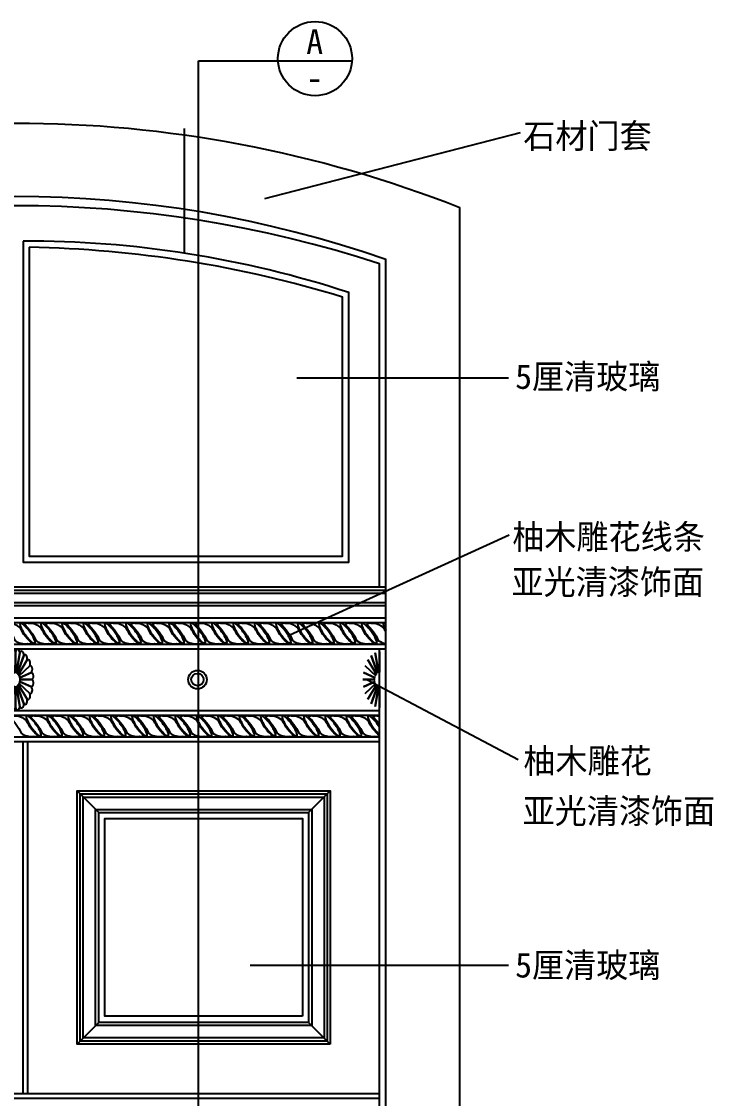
# Model space of a CAD drawing. Header units: metres. Extents: x 394 to 3676, y 649 to 5271.
# Drawn here: x 1379 to 2499, y 3528 to 5271 of the extents above; entities that cross this region are included whole.
import ezdxf

# ---------------------------------------------------------------- set-up
doc = ezdxf.new("R2010")
doc.units = ezdxf.units.M
for name, color, linetype in [('3', 3, 'Continuous'), ('4', 4, 'Continuous'), ('7', 7, 'Continuous'), ('BH', 3, 'Continuous'), ('DIM', 3, 'Continuous'), ('TEXT', 3, 'Continuous')]:
    doc.layers.add(name, color=color, linetype=linetype)
doc.dimstyles.get("Standard").update_dxf_attribs({"dimtxt": 2.5, "dimasz": 2.5, "dimexe": 1.25, "dimexo": 0.625, "dimtad": 1, "dimcen": 2.5, "dimazin": 3, "dimtfac": 1, "dimtmove": 0, "dimatfit": 3})

# ---------------------------------------------------------------- blocks, each defined once
blk = doc.blocks.new('ZS-ZT1')
at = {"layer": '3'}
for points in [[(-65.8, 79.21), (-82.3, 107.79, 0.77), (-91.62, 100.64), (-68.29, 77.31)], [(-62.91, 80.41), (-71.45, 112.29, 0.77), (-82.3, 107.79), (-65.8, 79.21)], [(-59.8, 80.82), (-59.8, 113.82, 0.77), (-71.45, 112.29), (-62.91, 80.41)], [(-56.7, 80.41), (-48.16, 112.29, 0.77), (-59.8, 113.82), (-59.8, 80.82)], [(-53.8, 79.21), (-37.3, 107.79, 0.77), (-48.16, 112.29), (-56.7, 80.41)], [(-51.32, 77.31), (-27.98, 100.64, 0.77), (-37.3, 107.79), (-53.8, 79.21)], [(-70.2, 74.82), (-98.77, 91.32, 0.77), (-103.27, 80.47), (-71.39, 71.93)], [(-68.29, 77.31), (-91.62, 100.64, 0.77), (-98.77, 91.32), (-70.2, 74.82)], [(-49.41, 74.82), (-20.83, 91.32, 0.77), (-27.98, 100.64), (-51.32, 77.31)], [(-48.21, 71.93), (-16.34, 80.47, 0.77), (-20.83, 91.32), (-49.41, 74.82)], [(-71.39, 71.93), (-103.27, 80.47, 0.77), (-104.8, 68.82), (-71.8, 68.82)], [(-47.8, 68.82), (-14.8, 68.82, 0.77), (-16.34, 80.47), (-48.21, 71.93)], [(-71.8, 68.82), (-104.8, 68.82, 0.77), (-103.27, 57.17), (-71.39, 65.71)], [(-71.39, 65.71), (-103.27, 57.17, 0.77), (-98.77, 46.32), (-70.2, 62.82)], [(-70.2, 62.82), (-98.77, 46.32, 0.77), (-91.62, 37), (-68.29, 60.33)], [(-68.29, 60.33), (-91.62, 37, 0.77), (-82.3, 29.85), (-65.8, 58.43)], [(-65.8, 58.43), (-82.3, 29.85, 0.77), (-71.45, 25.35), (-62.91, 57.23)], [(-62.91, 57.23), (-71.45, 25.35, 0.77), (-59.8, 23.82), (-59.8, 56.82)], [(-59.8, 56.82), (-59.8, 23.82, 0.77), (-48.16, 25.35), (-56.7, 57.23)], [(-56.7, 57.23), (-48.16, 25.35, 0.77), (-37.3, 29.85), (-53.8, 58.43)], [(-53.8, 58.43), (-37.3, 29.85, 0.77), (-27.98, 37), (-51.32, 60.33)], [(-51.32, 60.33), (-27.98, 37, 0.77), (-20.83, 46.32), (-49.41, 62.82)], [(-49.41, 62.82), (-20.83, 46.32, 0.77), (-16.34, 57.17), (-48.21, 65.71)], [(-48.21, 65.71), (-16.34, 57.17, 0.77), (-14.8, 68.82), (-47.8, 68.82)]]:
    blk.add_lwpolyline(points, format="xyb", dxfattribs=at)
blk.add_circle((-59.8, 68.82), 12, dxfattribs=at)

msp = doc.modelspace()

# ---------------------------------------------------------------- hatches: boundary and pattern name
at = {"layer": 'BH'}
h = msp.add_hatch(dxfattribs=at)
h.set_pattern_fill('AR-RROOF', scale=300)
h.paths.add_polyline_path([(1346.01, 4905.38, 0.07), (838.51, 4824.78), (838.51, 4405.52), (1346.01, 4405.52)])
h.paths.add_polyline_path([(1391.01, 4405.52), (1898.51, 4405.52), (1898.51, 4824.78, 0.07), (1391.01, 4905.38)])

# ---------------------------------------------------------------- linework, layer by layer
at = {"layer": '3'}
for p, q in [((768.51, 4350.52), (1968.51, 4350.52)), ((768.51, 4345.52), (1968.51, 4345.52)), ((768.51, 4330.52), (1968.51, 4330.52)), ((1958.51, 2015.52), (1958.51, 4255.52)), ((1953.42, 4214), (1939.42, 4237.34)), ((1939.42, 4237.34), (1953.42, 4214)), ((1954.91, 4215.91), (1945.01, 4244.49)), ((1945.01, 4244.49), (1954.91, 4215.91)), ((1956.65, 4217.11), (1951.53, 4248.98)), ((1951.53, 4248.98), (1956.65, 4217.11)), ((1958.51, 4217.52), (1958.51, 4250.52)), ((1958.51, 4250.52), (1958.51, 4217.52)), ((1952.28, 4211.52), (1935.13, 4228.02)), ((1935.13, 4228.02), (1952.28, 4211.52)), ((1951.31, 4205.52), (1931.51, 4205.52)), ((1931.51, 4205.52), (1951.31, 4205.52)), ((1951.56, 4208.62), (1932.43, 4217.17)), ((1932.43, 4217.17), (1951.56, 4208.62)), ((1951.56, 4202.41), (1932.43, 4193.87)), ((1932.43, 4193.87), (1951.56, 4202.41)), ((1952.28, 4199.52), (1935.13, 4183.02)), ((1935.13, 4183.02), (1952.28, 4199.52)), ((1953.42, 4197.03), (1939.42, 4173.7)), ((1939.42, 4173.7), (1953.42, 4197.03)), ((1954.91, 4195.13), (1945.01, 4166.55)), ((1945.01, 4166.55), (1954.91, 4195.13)), ((1956.65, 4193.93), (1951.53, 4162.05)), ((1951.53, 4162.05), (1956.65, 4193.93)), ((1958.51, 4193.52), (1958.51, 4160.52)), ((1958.51, 4160.52), (1958.51, 4193.52)), ((1381.01, 3535.52), (1381.01, 4105.52))]:
    msp.add_line(p, q, dxfattribs=at)
for points in [[(1958.51, 4355.52), (1958.51, 4878.36, 0.16), (778.51, 4878.36), (778.51, 4355.52)], [(1391.01, 4905.38), (1391.01, 4405.52), (1898.51, 4405.52), (1898.51, 4824.78, 0.07)]]:
    msp.add_lwpolyline(points, format="xyb", close=True, dxfattribs=at)
for points in [[(1873.51, 3620.52), (1473.51, 3620.52), (1473.51, 4020.52), (1873.51, 4020.52)], [(1868.51, 3625.52), (1478.51, 3625.52), (1478.51, 4015.52), (1868.51, 4015.52)], [(1848.51, 3645.52), (1498.51, 3645.52), (1498.51, 3995.52), (1848.51, 3995.52)], [(1843.51, 3650.52), (1503.51, 3650.52), (1503.51, 3990.52), (1843.51, 3990.52)]]:
    msp.add_lwpolyline(points, close=True, dxfattribs=at)
for radius in [15, 10]:
    msp.add_circle((1663.51, 4205.52), radius, dxfattribs=at)
at = {"layer": '4'}
msp.add_line((778.51, 4105.52), (1958.51, 4105.52), dxfattribs=at)
msp.add_lwpolyline([(648.51, 2005.52), (2088.51, 2005.52), (2088.51, 4969.23, 0.19), (648.51, 4969.23), (648.51, 2005.52)], format="xyb", close=True, dxfattribs=at)
msp.add_lwpolyline([(1968.51, 2005.52), (1968.51, 4885.52, 0.17), (768.51, 4885.52), (768.51, 2005.52)], format="xyb", dxfattribs=at)
at = {"layer": '7'}
for p, q in [((768.51, 4355.52), (1968.51, 4355.52)), ((768.51, 4325.52), (1968.51, 4325.52)), ((768.51, 4305.52), (1968.51, 4305.52)), ((768.51, 4255.52), (1968.51, 4255.52)), ((778.51, 4155.52), (1958.51, 4155.52)), ((778.51, 4105.52), (1958.51, 4105.52)), ((1388.51, 3535.52), (1388.51, 4105.52)), ((1503.51, 3990.52), (1468.51, 4025.52)), ((1843.51, 3990.52), (1878.51, 4025.52)), ((1503.51, 3650.52), (1468.51, 3615.52)), ((1843.51, 3650.52), (1878.51, 3615.52)), ((778.51, 3535.52), (1958.51, 3535.52))]:
    msp.add_line(p, q, dxfattribs=at)
msp.add_lwpolyline([(1381.01, 4915.52), (1381.01, 4395.52), (1908.51, 4395.52), (1908.51, 4832.12, 0.08), (1381.01, 4915.47)], format="xyb", dxfattribs=at)
for points in [[(1878.51, 3615.52), (1468.51, 3615.52), (1468.51, 4025.52), (1878.51, 4025.52)], [(1833.51, 3660.52), (1513.51, 3660.52), (1513.51, 3980.52), (1833.51, 3980.52)]]:
    msp.add_lwpolyline(points, close=True, dxfattribs=at)
at = {"layer": 'BH'}
for p, q in [((768.51, 4298.02), (1968.51, 4298.02)), ((1346.01, 4263.05), (1968.51, 4263.05)), ((778.51, 4148.02), (1958.51, 4148.02)), ((1356.01, 4113.05), (1958.51, 4113.05)), ((778.51, 3528.02), (1958.51, 3528.02))]:
    msp.add_line(p, q, dxfattribs=at)
for points in [[(1387.8, 4264.03, 0.1), (1396.29, 4263.88, -0.13), (1376.63, 4289.49, 0.19), (1356.08, 4296.48, 0.23), (1349.08, 4294.99, -0.11), (1367.84, 4268.94, 0.21), (1388.1, 4264.03)], [(1421.67, 4264.03, 0.1), (1430.16, 4263.88, -0.13), (1410.5, 4289.49, 0.19), (1389.95, 4296.48, 0.23), (1382.95, 4294.99, -0.11), (1401.72, 4268.94, 0.21), (1421.97, 4264.03)], [(1455.91, 4264.03, 0.1), (1464.4, 4263.88, -0.13), (1444.74, 4289.49, 0.19), (1424.18, 4296.48, 0.23), (1417.18, 4294.99, -0.11), (1435.95, 4268.94, 0.21), (1456.2, 4264.03)], [(1490.32, 4264.03, 0.1), (1498.81, 4263.88, -0.13), (1479.15, 4289.49, 0.19), (1458.59, 4296.48, 0.23), (1451.59, 4294.99, -0.11), (1470.36, 4268.94, 0.21), (1490.62, 4264.03)], [(1524.91, 4264.03, 0.1), (1533.4, 4263.88, -0.13), (1513.74, 4289.49, 0.19), (1493.18, 4296.48, 0.23), (1486.18, 4294.99, -0.11), (1504.95, 4268.94, 0.21), (1525.21, 4264.03)], [(1559.32, 4264.03, 0.1), (1567.81, 4263.88, -0.13), (1548.15, 4289.49, 0.19), (1527.6, 4296.48, 0.23), (1520.6, 4294.99, -0.11), (1539.36, 4268.94, 0.21), (1559.62, 4264.03)], [(1594.09, 4264.03, 0.1), (1602.58, 4263.88, -0.13), (1582.92, 4289.49, 0.19), (1562.37, 4296.48, 0.23), (1555.37, 4294.99, -0.11), (1574.13, 4268.94, 0.21), (1594.39, 4264.03)], [(1629.22, 4264.03, 0.1), (1637.71, 4263.88, -0.13), (1618.05, 4289.49, 0.19), (1597.49, 4296.48, 0.23), (1590.49, 4294.99, -0.11), (1609.26, 4268.94, 0.21), (1629.51, 4264.03)], [(1663.99, 4264.03, 0.1), (1672.48, 4263.88, -0.13), (1652.82, 4289.49, 0.19), (1632.26, 4296.48, 0.23), (1625.26, 4294.99, -0.11), (1644.03, 4268.94, 0.21), (1664.28, 4264.03)], [(1698.58, 4264.03, 0.1), (1707.07, 4263.88, -0.13), (1687.41, 4289.49, 0.19), (1666.85, 4296.48, 0.23), (1659.85, 4294.99, -0.11), (1678.62, 4268.94, 0.21), (1698.87, 4264.03)], [(1733.17, 4264.03, 0.1), (1741.66, 4263.88, -0.13), (1722, 4289.49, 0.19), (1701.44, 4296.48, 0.23), (1694.44, 4294.99, -0.11), (1713.21, 4268.94, 0.21), (1733.46, 4264.03)], [(1767.58, 4264.03, 0.1), (1776.07, 4263.88, -0.13), (1756.41, 4289.49, 0.19), (1735.85, 4296.48, 0.23), (1728.85, 4294.99, -0.11), (1747.62, 4268.94, 0.21), (1767.88, 4264.03)], [(1802.35, 4264.03, 0.1), (1810.84, 4263.88, -0.13), (1791.18, 4289.49, 0.19), (1770.62, 4296.48, 0.23), (1763.62, 4294.99, -0.11), (1782.39, 4268.94, 0.21), (1802.64, 4264.03)], [(1837.47, 4264.03, 0.1), (1845.96, 4263.88, -0.13), (1826.3, 4289.49, 0.19), (1805.75, 4296.48, 0.23), (1798.75, 4294.99, -0.11), (1817.52, 4268.94, 0.21), (1837.77, 4264.03)], [(1872.07, 4264.03, 0.1), (1880.55, 4263.88, -0.13), (1860.9, 4289.49, 0.19), (1840.34, 4296.48, 0.23), (1833.34, 4294.99, -0.11), (1852.11, 4268.94, 0.21), (1872.36, 4264.03)], [(1906.48, 4264.03, 0.1), (1914.97, 4263.88, -0.13), (1895.31, 4289.49, 0.19), (1874.75, 4296.48, 0.23), (1867.75, 4294.99, -0.11), (1886.52, 4268.94, 0.21), (1906.77, 4264.03)], [(1941.25, 4264.03, 0.1), (1949.74, 4263.88, -0.13), (1930.08, 4289.49, 0.19), (1909.52, 4296.48, 0.23), (1902.52, 4294.99, -0.11), (1921.29, 4268.94, 0.21), (1941.54, 4264.03)], [(1968.51, 4282.69, -0.03), (1965.2, 4289.49, 0.19), (1944.65, 4296.48, 0.23), (1937.65, 4294.99, -0.11), (1956.42, 4268.94, 0.13), (1968.51, 4263.86, 0.13)], [(1968.51, 4295.76, 0.03), (1966.49, 4296.9, 0.28), (1965.05, 4296.78, 0.28), (1964.49, 4295.46, 0.07), (1965.98, 4290.2, 0.03), (1968.51, 4285.2, 0.03)], [(1397.8, 4114.03, 0.1), (1406.29, 4113.88, -0.13), (1386.63, 4139.49, 0.19), (1366.08, 4146.48, 0.23), (1359.08, 4144.99, -0.11), (1377.84, 4118.94, 0.21), (1398.1, 4114.03)], [(1431.67, 4114.03, 0.1), (1440.16, 4113.88, -0.13), (1420.5, 4139.49, 0.19), (1399.95, 4146.48, 0.23), (1392.95, 4144.99, -0.11), (1411.72, 4118.94, 0.21), (1431.97, 4114.03)], [(1465.91, 4114.03, 0.1), (1474.4, 4113.88, -0.13), (1454.74, 4139.49, 0.19), (1434.18, 4146.48, 0.23), (1427.18, 4144.99, -0.11), (1445.95, 4118.94, 0.21), (1466.2, 4114.03)], [(1500.32, 4114.03, 0.1), (1508.81, 4113.88, -0.13), (1489.15, 4139.49, 0.19), (1468.59, 4146.48, 0.23), (1461.59, 4144.99, -0.11), (1480.36, 4118.94, 0.21), (1500.62, 4114.03)], [(1534.91, 4114.03, 0.1), (1543.4, 4113.88, -0.13), (1523.74, 4139.49, 0.19), (1503.18, 4146.48, 0.23), (1496.18, 4144.99, -0.11), (1514.95, 4118.94, 0.21), (1535.21, 4114.03)], [(1569.32, 4114.03, 0.1), (1577.81, 4113.88, -0.13), (1558.15, 4139.49, 0.19), (1537.6, 4146.48, 0.23), (1530.6, 4144.99, -0.11), (1549.36, 4118.94, 0.21), (1569.62, 4114.03)], [(1604.09, 4114.03, 0.1), (1612.58, 4113.88, -0.13), (1592.92, 4139.49, 0.19), (1572.37, 4146.48, 0.23), (1565.37, 4144.99, -0.11), (1584.13, 4118.94, 0.21), (1604.39, 4114.03)], [(1639.22, 4114.03, 0.1), (1647.71, 4113.88, -0.13), (1628.05, 4139.49, 0.19), (1607.49, 4146.48, 0.23), (1600.49, 4144.99, -0.11), (1619.26, 4118.94, 0.21), (1639.51, 4114.03)], [(1673.99, 4114.03, 0.1), (1682.48, 4113.88, -0.13), (1662.82, 4139.49, 0.19), (1642.26, 4146.48, 0.23), (1635.26, 4144.99, -0.11), (1654.03, 4118.94, 0.21), (1674.28, 4114.03)], [(1708.58, 4114.03, 0.1), (1717.07, 4113.88, -0.13), (1697.41, 4139.49, 0.19), (1676.85, 4146.48, 0.23), (1669.85, 4144.99, -0.11), (1688.62, 4118.94, 0.21), (1708.87, 4114.03)], [(1743.17, 4114.03, 0.1), (1751.66, 4113.88, -0.13), (1732, 4139.49, 0.19), (1711.44, 4146.48, 0.23), (1704.44, 4144.99, -0.11), (1723.21, 4118.94, 0.21), (1743.46, 4114.03)], [(1777.58, 4114.03, 0.1), (1786.07, 4113.88, -0.13), (1766.41, 4139.49, 0.19), (1745.85, 4146.48, 0.23), (1738.85, 4144.99, -0.11), (1757.62, 4118.94, 0.21), (1777.88, 4114.03)], [(1812.35, 4114.03, 0.1), (1820.84, 4113.88, -0.13), (1801.18, 4139.49, 0.19), (1780.62, 4146.48, 0.23), (1773.62, 4144.99, -0.11), (1792.39, 4118.94, 0.21), (1812.64, 4114.03)], [(1847.47, 4114.03, 0.1), (1855.96, 4113.88, -0.13), (1836.3, 4139.49, 0.19), (1815.75, 4146.48, 0.23), (1808.75, 4144.99, -0.11), (1827.52, 4118.94, 0.21), (1847.77, 4114.03)], [(1882.07, 4114.03, 0.1), (1890.55, 4113.88, -0.13), (1870.9, 4139.49, 0.19), (1850.34, 4146.48, 0.23), (1843.34, 4144.99, -0.11), (1862.11, 4118.94, 0.21), (1882.36, 4114.03)], [(1916.48, 4114.03, 0.1), (1924.97, 4113.88, -0.13), (1905.31, 4139.49, 0.19), (1884.75, 4146.48, 0.23), (1877.75, 4144.99, -0.11), (1896.52, 4118.94, 0.21), (1916.77, 4114.03)], [(1958.51, 4114.84, -0.13), (1940.08, 4139.49, 0.19), (1919.52, 4146.48, 0.23), (1912.52, 4144.99, -0.11), (1931.29, 4118.94, 0.21), (1951.54, 4114.03)], [(1958.51, 4128.34, 0.02), (1955.26, 4133.14, 0.02), (1950.11, 4139.61, 0.03), (1945.9, 4143.86, 0.07), (1941.36, 4146.9, 0.28), (1939.93, 4146.78, 0.28), (1939.36, 4145.46, 0.07), (1940.85, 4140.2, 0.03), (1943.58, 4134.88, 0.02), (1948.12, 4127.97, 0.02), (1953.28, 4121.5, 0.03), (1957.49, 4117.25, 0.02), (1958.51, 4116.4, 0.02)], [(1958.51, 4146.44, 0.03), (1954.65, 4146.48, 0.23), (1947.65, 4144.99, -0.05), (1958.51, 4132.87, -0.05)], [(1951.25, 4114.03, 0.08), (1958.51, 4113.7, 0.08)]]:
    msp.add_lwpolyline(points, format="xyb", dxfattribs=at)
for points in [[(1400.01, 4264.33, 0.28), (1400.58, 4265.65, 0.07), (1399.09, 4270.91, 0.03), (1396.36, 4276.23, 0.02), (1391.82, 4283.14, 0.02), (1386.66, 4289.61, 0.03), (1382.45, 4293.86, 0.07), (1377.91, 4296.9, 0.28), (1376.48, 4296.78, 0.28), (1375.92, 4295.46, 0.07), (1377.4, 4290.2, 0.03), (1380.13, 4284.88, 0.02), (1384.68, 4277.97, 0.02), (1389.83, 4271.5, 0.03), (1394.04, 4267.25, 0.07), (1398.58, 4264.21, 0.28)], [(1433.89, 4264.33, 0.28), (1434.45, 4265.65, 0.07), (1432.96, 4270.91, 0.03), (1430.24, 4276.23, 0.02), (1425.69, 4283.14, 0.02), (1420.54, 4289.61, 0.03), (1416.33, 4293.86, 0.07), (1411.79, 4296.9, 0.28), (1410.36, 4296.78, 0.28), (1409.79, 4295.46, 0.07), (1411.28, 4290.2, 0.03), (1414.01, 4284.88, 0.02), (1418.55, 4277.97, 0.02), (1423.71, 4271.5, 0.03), (1427.92, 4267.25, 0.07), (1432.46, 4264.21, 0.28)], [(1468.12, 4264.33, 0.28), (1468.68, 4265.65, 0.07), (1467.2, 4270.91, 0.03), (1464.47, 4276.23, 0.02), (1459.92, 4283.14, 0.02), (1454.77, 4289.61, 0.03), (1450.56, 4293.86, 0.07), (1446.02, 4296.9, 0.28), (1444.59, 4296.78, 0.28), (1444.03, 4295.46, 0.07), (1445.51, 4290.2, 0.03), (1448.24, 4284.88, 0.02), (1452.78, 4277.97, 0.02), (1457.94, 4271.5, 0.03), (1462.15, 4267.25, 0.07), (1466.69, 4264.21, 0.28)], [(1502.53, 4264.33, 0.28), (1503.09, 4265.65, 0.07), (1501.61, 4270.91, 0.03), (1498.88, 4276.23, 0.02), (1494.33, 4283.14, 0.02), (1489.18, 4289.61, 0.03), (1484.97, 4293.86, 0.07), (1480.43, 4296.9, 0.28), (1479, 4296.78, 0.28), (1478.44, 4295.46, 0.07), (1479.92, 4290.2, 0.03), (1482.65, 4284.88, 0.02), (1487.2, 4277.97, 0.02), (1492.35, 4271.5, 0.03), (1496.56, 4267.25, 0.07), (1501.1, 4264.21, 0.28)], [(1537.12, 4264.33, 0.28), (1537.68, 4265.65, 0.07), (1536.2, 4270.91, 0.03), (1533.47, 4276.23, 0.02), (1528.92, 4283.14, 0.02), (1523.77, 4289.61, 0.03), (1519.56, 4293.86, 0.07), (1515.02, 4296.9, 0.28), (1513.59, 4296.78, 0.28), (1513.03, 4295.46, 0.07), (1514.51, 4290.2, 0.03), (1517.24, 4284.88, 0.02), (1521.79, 4277.97, 0.02), (1526.94, 4271.5, 0.03), (1531.15, 4267.25, 0.07), (1535.69, 4264.21, 0.28)], [(1571.53, 4264.33, 0.28), (1572.09, 4265.65, 0.07), (1570.61, 4270.91, 0.03), (1567.88, 4276.23, 0.02), (1563.33, 4283.14, 0.02), (1558.18, 4289.61, 0.03), (1553.97, 4293.86, 0.07), (1549.43, 4296.9, 0.28), (1548, 4296.78, 0.28), (1547.44, 4295.46, 0.07), (1548.92, 4290.2, 0.03), (1551.65, 4284.88, 0.02), (1556.2, 4277.97, 0.02), (1561.35, 4271.5, 0.03), (1565.56, 4267.25, 0.07), (1570.1, 4264.21, 0.28)], [(1606.3, 4264.33, 0.28), (1606.86, 4265.65, 0.07), (1605.38, 4270.91, 0.03), (1602.65, 4276.23, 0.02), (1598.1, 4283.14, 0.02), (1592.95, 4289.61, 0.03), (1588.74, 4293.86, 0.07), (1584.2, 4296.9, 0.28), (1582.77, 4296.78, 0.28), (1582.21, 4295.46, 0.07), (1583.69, 4290.2, 0.03), (1586.42, 4284.88, 0.02), (1590.97, 4277.97, 0.02), (1596.12, 4271.5, 0.03), (1600.33, 4267.25, 0.07), (1604.87, 4264.21, 0.28)], [(1641.43, 4264.33, 0.28), (1641.99, 4265.65, 0.07), (1640.51, 4270.91, 0.03), (1637.78, 4276.23, 0.02), (1633.23, 4283.14, 0.02), (1628.08, 4289.61, 0.03), (1623.87, 4293.86, 0.07), (1619.33, 4296.9, 0.28), (1617.9, 4296.78, 0.28), (1617.34, 4295.46, 0.07), (1618.82, 4290.2, 0.03), (1621.55, 4284.88, 0.02), (1626.09, 4277.97, 0.02), (1631.25, 4271.5, 0.03), (1635.46, 4267.25, 0.07), (1640, 4264.21, 0.28)], [(1676.2, 4264.33, 0.28), (1676.76, 4265.65, 0.07), (1675.28, 4270.91, 0.03), (1672.55, 4276.23, 0.02), (1668, 4283.14, 0.02), (1662.85, 4289.61, 0.03), (1658.64, 4293.86, 0.07), (1654.1, 4296.9, 0.28), (1652.67, 4296.78, 0.28), (1652.1, 4295.46, 0.07), (1653.59, 4290.2, 0.03), (1656.32, 4284.88, 0.02), (1660.86, 4277.97, 0.02), (1666.02, 4271.5, 0.03), (1670.23, 4267.25, 0.07), (1674.77, 4264.21, 0.28)], [(1710.79, 4264.33, 0.28), (1711.35, 4265.65, 0.07), (1709.87, 4270.91, 0.03), (1707.14, 4276.23, 0.02), (1702.59, 4283.14, 0.02), (1697.44, 4289.61, 0.03), (1693.23, 4293.86, 0.07), (1688.69, 4296.9, 0.28), (1687.26, 4296.78, 0.28), (1686.69, 4295.46, 0.07), (1688.18, 4290.2, 0.03), (1690.91, 4284.88, 0.02), (1695.45, 4277.97, 0.02), (1700.61, 4271.5, 0.03), (1704.82, 4267.25, 0.07), (1709.36, 4264.21, 0.28)], [(1745.38, 4264.33, 0.28), (1745.94, 4265.65, 0.07), (1744.46, 4270.91, 0.03), (1741.73, 4276.23, 0.02), (1737.18, 4283.14, 0.02), (1732.03, 4289.61, 0.03), (1727.82, 4293.86, 0.07), (1723.28, 4296.9, 0.28), (1721.85, 4296.78, 0.28), (1721.29, 4295.46, 0.07), (1722.77, 4290.2, 0.03), (1725.5, 4284.88, 0.02), (1730.04, 4277.97, 0.02), (1735.2, 4271.5, 0.03), (1739.41, 4267.25, 0.07), (1743.95, 4264.21, 0.28)], [(1779.79, 4264.33, 0.28), (1780.35, 4265.65, 0.07), (1778.87, 4270.91, 0.03), (1776.14, 4276.23, 0.02), (1771.59, 4283.14, 0.02), (1766.44, 4289.61, 0.03), (1762.23, 4293.86, 0.07), (1757.69, 4296.9, 0.28), (1756.26, 4296.78, 0.28), (1755.7, 4295.46, 0.07), (1757.18, 4290.2, 0.03), (1759.91, 4284.88, 0.02), (1764.46, 4277.97, 0.02), (1769.61, 4271.5, 0.03), (1773.82, 4267.25, 0.07), (1778.36, 4264.21, 0.28)], [(1814.56, 4264.33, 0.28), (1815.12, 4265.65, 0.07), (1813.64, 4270.91, 0.03), (1810.91, 4276.23, 0.02), (1806.36, 4283.14, 0.02), (1801.21, 4289.61, 0.03), (1797, 4293.86, 0.07), (1792.46, 4296.9, 0.28), (1791.03, 4296.78, 0.28), (1790.47, 4295.46, 0.07), (1791.95, 4290.2, 0.03), (1794.68, 4284.88, 0.02), (1799.22, 4277.97, 0.02), (1804.38, 4271.5, 0.03), (1808.59, 4267.25, 0.07), (1813.13, 4264.21, 0.28)], [(1849.69, 4264.33, 0.28), (1850.25, 4265.65, 0.07), (1848.77, 4270.91, 0.03), (1846.04, 4276.23, 0.02), (1841.49, 4283.14, 0.02), (1836.34, 4289.61, 0.03), (1832.13, 4293.86, 0.07), (1827.59, 4296.9, 0.28), (1826.16, 4296.78, 0.28), (1825.59, 4295.46, 0.07), (1827.08, 4290.2, 0.03), (1829.81, 4284.88, 0.02), (1834.35, 4277.97, 0.02), (1839.51, 4271.5, 0.03), (1843.72, 4267.25, 0.07), (1848.26, 4264.21, 0.28)], [(1884.28, 4264.33, 0.28), (1884.84, 4265.65, 0.07), (1883.36, 4270.91, 0.03), (1880.63, 4276.23, 0.02), (1876.08, 4283.14, 0.02), (1870.93, 4289.61, 0.03), (1866.72, 4293.86, 0.07), (1862.18, 4296.9, 0.28), (1860.75, 4296.78, 0.28), (1860.18, 4295.46, 0.07), (1861.67, 4290.2, 0.03), (1864.4, 4284.88, 0.02), (1868.94, 4277.97, 0.02), (1874.1, 4271.5, 0.03), (1878.31, 4267.25, 0.07), (1882.85, 4264.21, 0.28)], [(1918.69, 4264.33, 0.28), (1919.25, 4265.65, 0.07), (1917.77, 4270.91, 0.03), (1915.04, 4276.23, 0.02), (1910.49, 4283.14, 0.02), (1905.34, 4289.61, 0.03), (1901.13, 4293.86, 0.07), (1896.59, 4296.9, 0.28), (1895.16, 4296.78, 0.28), (1894.6, 4295.46, 0.07), (1896.08, 4290.2, 0.03), (1898.81, 4284.88, 0.02), (1903.35, 4277.97, 0.02), (1908.51, 4271.5, 0.03), (1912.72, 4267.25, 0.07), (1917.26, 4264.21, 0.28)], [(1953.46, 4264.33, 0.28), (1954.02, 4265.65, 0.07), (1952.54, 4270.91, 0.03), (1949.81, 4276.23, 0.02), (1945.26, 4283.14, 0.02), (1940.11, 4289.61, 0.03), (1935.9, 4293.86, 0.07), (1931.36, 4296.9, 0.28), (1929.93, 4296.78, 0.28), (1929.36, 4295.46, 0.07), (1930.85, 4290.2, 0.03), (1933.58, 4284.88, 0.02), (1938.12, 4277.97, 0.02), (1943.28, 4271.5, 0.03), (1947.49, 4267.25, 0.07), (1952.03, 4264.21, 0.28)], [(1410.01, 4114.33, 0.28), (1410.58, 4115.65, 0.07), (1409.09, 4120.91, 0.03), (1406.36, 4126.23, 0.02), (1401.82, 4133.14, 0.02), (1396.66, 4139.61, 0.03), (1392.45, 4143.86, 0.07), (1387.91, 4146.9, 0.28), (1386.48, 4146.78, 0.28), (1385.92, 4145.46, 0.07), (1387.4, 4140.2, 0.03), (1390.13, 4134.88, 0.02), (1394.68, 4127.97, 0.02), (1399.83, 4121.5, 0.03), (1404.04, 4117.25, 0.07), (1408.58, 4114.21, 0.28)], [(1443.89, 4114.33, 0.28), (1444.45, 4115.65, 0.07), (1442.96, 4120.91, 0.03), (1440.24, 4126.23, 0.02), (1435.69, 4133.14, 0.02), (1430.54, 4139.61, 0.03), (1426.33, 4143.86, 0.07), (1421.79, 4146.9, 0.28), (1420.36, 4146.78, 0.28), (1419.79, 4145.46, 0.07), (1421.28, 4140.2, 0.03), (1424.01, 4134.88, 0.02), (1428.55, 4127.97, 0.02), (1433.71, 4121.5, 0.03), (1437.92, 4117.25, 0.07), (1442.46, 4114.21, 0.28)], [(1478.12, 4114.33, 0.28), (1478.68, 4115.65, 0.07), (1477.2, 4120.91, 0.03), (1474.47, 4126.23, 0.02), (1469.92, 4133.14, 0.02), (1464.77, 4139.61, 0.03), (1460.56, 4143.86, 0.07), (1456.02, 4146.9, 0.28), (1454.59, 4146.78, 0.28), (1454.03, 4145.46, 0.07), (1455.51, 4140.2, 0.03), (1458.24, 4134.88, 0.02), (1462.78, 4127.97, 0.02), (1467.94, 4121.5, 0.03), (1472.15, 4117.25, 0.07), (1476.69, 4114.21, 0.28)], [(1512.53, 4114.33, 0.28), (1513.09, 4115.65, 0.07), (1511.61, 4120.91, 0.03), (1508.88, 4126.23, 0.02), (1504.33, 4133.14, 0.02), (1499.18, 4139.61, 0.03), (1494.97, 4143.86, 0.07), (1490.43, 4146.9, 0.28), (1489, 4146.78, 0.28), (1488.44, 4145.46, 0.07), (1489.92, 4140.2, 0.03), (1492.65, 4134.88, 0.02), (1497.2, 4127.97, 0.02), (1502.35, 4121.5, 0.03), (1506.56, 4117.25, 0.07), (1511.1, 4114.21, 0.28)], [(1547.12, 4114.33, 0.28), (1547.68, 4115.65, 0.07), (1546.2, 4120.91, 0.03), (1543.47, 4126.23, 0.02), (1538.92, 4133.14, 0.02), (1533.77, 4139.61, 0.03), (1529.56, 4143.86, 0.07), (1525.02, 4146.9, 0.28), (1523.59, 4146.78, 0.28), (1523.03, 4145.46, 0.07), (1524.51, 4140.2, 0.03), (1527.24, 4134.88, 0.02), (1531.79, 4127.97, 0.02), (1536.94, 4121.5, 0.03), (1541.15, 4117.25, 0.07), (1545.69, 4114.21, 0.28)], [(1581.53, 4114.33, 0.28), (1582.09, 4115.65, 0.07), (1580.61, 4120.91, 0.03), (1577.88, 4126.23, 0.02), (1573.33, 4133.14, 0.02), (1568.18, 4139.61, 0.03), (1563.97, 4143.86, 0.07), (1559.43, 4146.9, 0.28), (1558, 4146.78, 0.28), (1557.44, 4145.46, 0.07), (1558.92, 4140.2, 0.03), (1561.65, 4134.88, 0.02), (1566.2, 4127.97, 0.02), (1571.35, 4121.5, 0.03), (1575.56, 4117.25, 0.07), (1580.1, 4114.21, 0.28)], [(1616.3, 4114.33, 0.28), (1616.86, 4115.65, 0.07), (1615.38, 4120.91, 0.03), (1612.65, 4126.23, 0.02), (1608.1, 4133.14, 0.02), (1602.95, 4139.61, 0.03), (1598.74, 4143.86, 0.07), (1594.2, 4146.9, 0.28), (1592.77, 4146.78, 0.28), (1592.21, 4145.46, 0.07), (1593.69, 4140.2, 0.03), (1596.42, 4134.88, 0.02), (1600.97, 4127.97, 0.02), (1606.12, 4121.5, 0.03), (1610.33, 4117.25, 0.07), (1614.87, 4114.21, 0.28)], [(1651.43, 4114.33, 0.28), (1651.99, 4115.65, 0.07), (1650.51, 4120.91, 0.03), (1647.78, 4126.23, 0.02), (1643.23, 4133.14, 0.02), (1638.08, 4139.61, 0.03), (1633.87, 4143.86, 0.07), (1629.33, 4146.9, 0.28), (1627.9, 4146.78, 0.28), (1627.34, 4145.46, 0.07), (1628.82, 4140.2, 0.03), (1631.55, 4134.88, 0.02), (1636.09, 4127.97, 0.02), (1641.25, 4121.5, 0.03), (1645.46, 4117.25, 0.07), (1650, 4114.21, 0.28)], [(1686.2, 4114.33, 0.28), (1686.76, 4115.65, 0.07), (1685.28, 4120.91, 0.03), (1682.55, 4126.23, 0.02), (1678, 4133.14, 0.02), (1672.85, 4139.61, 0.03), (1668.64, 4143.86, 0.07), (1664.1, 4146.9, 0.28), (1662.67, 4146.78, 0.28), (1662.1, 4145.46, 0.07), (1663.59, 4140.2, 0.03), (1666.32, 4134.88, 0.02), (1670.86, 4127.97, 0.02), (1676.02, 4121.5, 0.03), (1680.23, 4117.25, 0.07), (1684.77, 4114.21, 0.28)], [(1720.79, 4114.33, 0.28), (1721.35, 4115.65, 0.07), (1719.87, 4120.91, 0.03), (1717.14, 4126.23, 0.02), (1712.59, 4133.14, 0.02), (1707.44, 4139.61, 0.03), (1703.23, 4143.86, 0.07), (1698.69, 4146.9, 0.28), (1697.26, 4146.78, 0.28), (1696.69, 4145.46, 0.07), (1698.18, 4140.2, 0.03), (1700.91, 4134.88, 0.02), (1705.45, 4127.97, 0.02), (1710.61, 4121.5, 0.03), (1714.82, 4117.25, 0.07), (1719.36, 4114.21, 0.28)], [(1755.38, 4114.33, 0.28), (1755.94, 4115.65, 0.07), (1754.46, 4120.91, 0.03), (1751.73, 4126.23, 0.02), (1747.18, 4133.14, 0.02), (1742.03, 4139.61, 0.03), (1737.82, 4143.86, 0.07), (1733.28, 4146.9, 0.28), (1731.85, 4146.78, 0.28), (1731.29, 4145.46, 0.07), (1732.77, 4140.2, 0.03), (1735.5, 4134.88, 0.02), (1740.04, 4127.97, 0.02), (1745.2, 4121.5, 0.03), (1749.41, 4117.25, 0.07), (1753.95, 4114.21, 0.28)], [(1789.79, 4114.33, 0.28), (1790.35, 4115.65, 0.07), (1788.87, 4120.91, 0.03), (1786.14, 4126.23, 0.02), (1781.59, 4133.14, 0.02), (1776.44, 4139.61, 0.03), (1772.23, 4143.86, 0.07), (1767.69, 4146.9, 0.28), (1766.26, 4146.78, 0.28), (1765.7, 4145.46, 0.07), (1767.18, 4140.2, 0.03), (1769.91, 4134.88, 0.02), (1774.46, 4127.97, 0.02), (1779.61, 4121.5, 0.03), (1783.82, 4117.25, 0.07), (1788.36, 4114.21, 0.28)], [(1824.56, 4114.33, 0.28), (1825.12, 4115.65, 0.07), (1823.64, 4120.91, 0.03), (1820.91, 4126.23, 0.02), (1816.36, 4133.14, 0.02), (1811.21, 4139.61, 0.03), (1807, 4143.86, 0.07), (1802.46, 4146.9, 0.28), (1801.03, 4146.78, 0.28), (1800.47, 4145.46, 0.07), (1801.95, 4140.2, 0.03), (1804.68, 4134.88, 0.02), (1809.22, 4127.97, 0.02), (1814.38, 4121.5, 0.03), (1818.59, 4117.25, 0.07), (1823.13, 4114.21, 0.28)], [(1859.69, 4114.33, 0.28), (1860.25, 4115.65, 0.07), (1858.77, 4120.91, 0.03), (1856.04, 4126.23, 0.02), (1851.49, 4133.14, 0.02), (1846.34, 4139.61, 0.03), (1842.13, 4143.86, 0.07), (1837.59, 4146.9, 0.28), (1836.16, 4146.78, 0.28), (1835.59, 4145.46, 0.07), (1837.08, 4140.2, 0.03), (1839.81, 4134.88, 0.02), (1844.35, 4127.97, 0.02), (1849.51, 4121.5, 0.03), (1853.72, 4117.25, 0.07), (1858.26, 4114.21, 0.28)], [(1894.28, 4114.33, 0.28), (1894.84, 4115.65, 0.07), (1893.36, 4120.91, 0.03), (1890.63, 4126.23, 0.02), (1886.08, 4133.14, 0.02), (1880.93, 4139.61, 0.03), (1876.72, 4143.86, 0.07), (1872.18, 4146.9, 0.28), (1870.75, 4146.78, 0.28), (1870.18, 4145.46, 0.07), (1871.67, 4140.2, 0.03), (1874.4, 4134.88, 0.02), (1878.94, 4127.97, 0.02), (1884.1, 4121.5, 0.03), (1888.31, 4117.25, 0.07), (1892.85, 4114.21, 0.28)], [(1928.69, 4114.33, 0.28), (1929.25, 4115.65, 0.07), (1927.77, 4120.91, 0.03), (1925.04, 4126.23, 0.02), (1920.49, 4133.14, 0.02), (1915.34, 4139.61, 0.03), (1911.13, 4143.86, 0.07), (1906.59, 4146.9, 0.28), (1905.16, 4146.78, 0.28), (1904.6, 4145.46, 0.07), (1906.08, 4140.2, 0.03), (1908.81, 4134.88, 0.02), (1913.35, 4127.97, 0.02), (1918.51, 4121.5, 0.03), (1922.72, 4117.25, 0.07), (1927.26, 4114.21, 0.28)]]:
    msp.add_lwpolyline(points, format="xyb", close=True, dxfattribs=at)
at = {"layer": 'DIM'}
for p, q in [((1665.39, 1957.46), (1665.39, 5207.02)), ((1665.39, 5207.02), (1913.91, 5207.02)), ((1642.12, 5097.59), (1642.12, 4896.38))]:
    msp.add_line(p, q, dxfattribs=at)
msp.add_circle((1853.91, 5210.84), 60, dxfattribs=at)

# ---------------------------------------------------------------- block references
at = {"layer": '3', "xscale": 0.6}
msp.add_blockref('ZS-ZT1', (1404.4, 4136.7), dxfattribs=at)

# ---------------------------------------------------------------- texts
at = {"layer": 'DIM'}
for s, p in [('A', (1839.74, 5218.42)), ('-', (1839.73, 5159.79))]:
    msp.add_text(s, height=40, dxfattribs=at).set_placement(p)
at = {"layer": 'TEXT'}
for s, p in [('石材门套', (2191.26, 5065.61)), ('5厘清玻璃', (2178.15, 4676.23)), ('柚木雕花线条', (2173.35, 4416.66)), ('亚光清漆饰面', (2172.16, 4343.52)), ('柚木雕花', (2191.36, 4054.02)), ('亚光清漆饰面', (2190.17, 3972.72)), ('5厘清玻璃', (2178.15, 3723.36))]:
    msp.add_text(s, height=40, dxfattribs=at).set_placement(p)

# ---------------------------------------------------------------- leaders
at = {"layer": 'DIM'}
for points in [[(1772.36, 4984.15), (2186.93, 5091.43)], [(1824.64, 4694.11), (2167.53, 4694.11)], [(1813, 4277.78), (2168.24, 4439.75)], [(1937.69, 4205.65), (2182.83, 4075.98)], [(1749.03, 3743.13), (2167.53, 3743.13)]]:
    msp.add_leader(points, dimstyle='Standard', dxfattribs=at)

doc.saveas('drawing.dxf')
